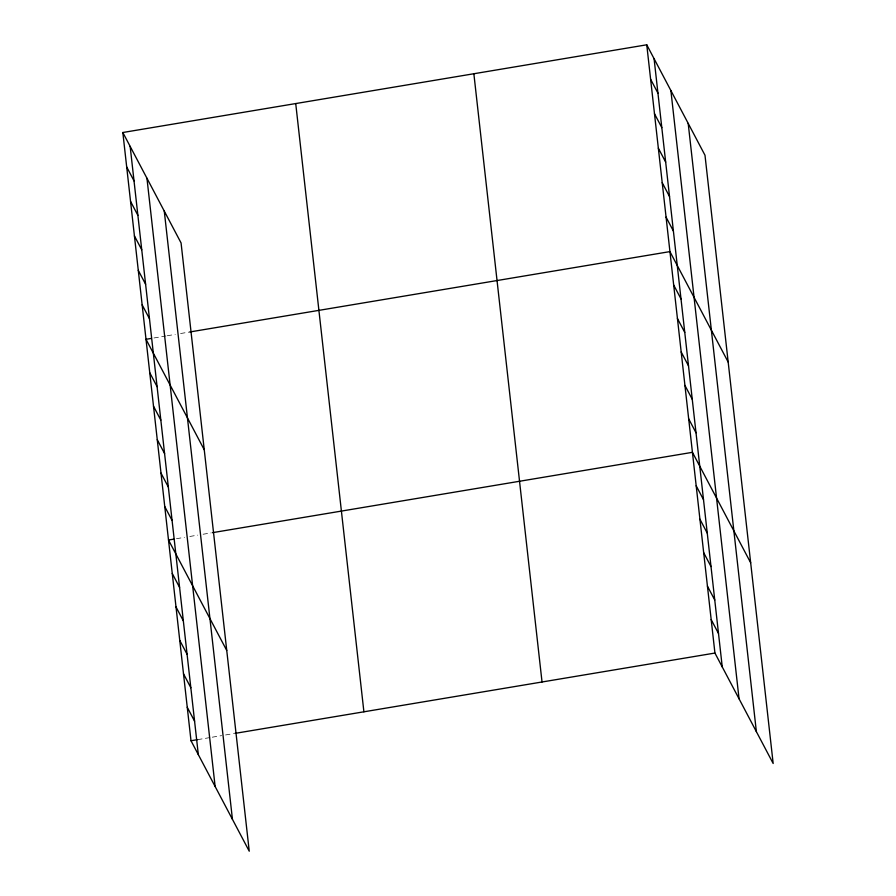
<?xml version="1.0" encoding="UTF-8"?>
<svg xmlns="http://www.w3.org/2000/svg" width="896" height="896" viewBox="0 0 896 896"><rect width="100%" height="100%" fill="white"/><g stroke="black" fill="none" stroke-linecap="round" stroke-linejoin="round"><path stroke-width="0.67" stroke-dasharray="4.48 3.36" d="M153.989 337.971L165.962 335.966M167.294 335.742L175.269 334.41M180.589 333.514L189.907 331.957M176.49 538.686L184.475 537.354M189.795 536.469L197.77 535.125M203.09 534.24L211.064 532.907M197.658 739.637L210.963 737.408M212.285 737.184L221.603 735.627M225.59 734.955L233.565 733.622"/><path stroke-width="1.34" d="M122.83 132.507L181.07 242.95L249.245 851.2L191.005 740.746L122.83 132.507L646.755 44.8L704.995 155.254L773.17 763.493L714.93 653.05L646.755 44.8M151.334 338.419L146.014 339.304L204.243 449.758M189.907 331.957L669.939 251.608L728.168 362.051M173.835 539.134L168.515 540.03L226.744 650.474M212.397 532.683L692.44 452.323L750.669 562.778M191.005 740.746L197.658 739.637M234.898 733.398L714.93 653.05M650.619 79.262L657.944 93.162M654.483 113.736L661.808 127.624M658.347 148.198L665.672 162.098M662.211 182.672L669.536 196.56M666.075 217.134L673.4 231.034M673.691 285.062L681.016 298.95M677.432 318.506L684.757 332.405M681.184 351.96L688.509 365.859M684.936 385.414L692.261 399.314M688.688 418.869L696.013 432.768M696.181 485.778L703.506 499.677M699.933 519.232L707.258 533.12M703.685 552.686L711.01 566.574M707.437 586.141L714.762 600.029M711.178 619.595L718.502 633.483M126.694 166.97L134.019 180.858M130.558 201.432L137.883 215.331M134.422 235.906L141.747 249.794M138.286 270.368L145.611 284.267M142.15 304.842L149.475 318.73M149.766 372.758L157.091 386.658M153.507 406.213L160.832 420.112M157.259 439.667L164.584 453.555M161.011 473.122L168.336 487.01M164.763 506.576L172.088 520.464M172.256 573.485L179.581 587.373M176.008 606.939L183.333 620.827M179.76 640.394L187.085 654.282M183.512 673.837L190.837 687.736M187.264 707.291L194.589 721.19M688.195 123.39L756.37 731.629M670.88 90.552L739.054 698.802M654.08 58.688L722.254 666.938M473.861 73.741L542.035 681.99M295.725 103.555L363.899 711.805M164.27 211.086L232.445 819.336M146.955 178.259L215.13 786.509M130.155 146.395L198.33 754.645"/></g></svg>
